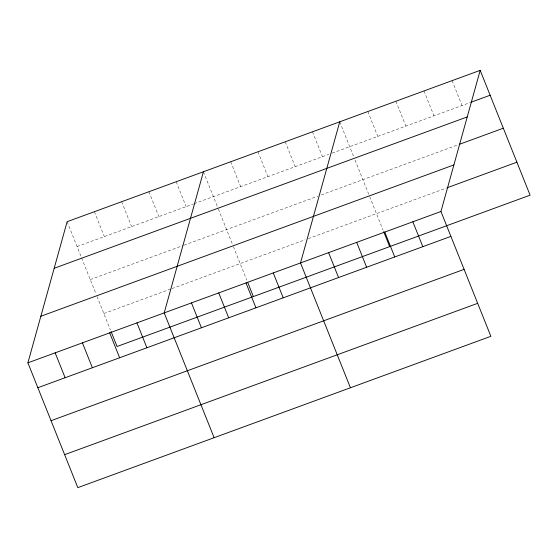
<?xml version="1.0" encoding="UTF-8"?>
<svg xmlns="http://www.w3.org/2000/svg" width="558" height="558" viewBox="0 0 558 558"><rect width="100%" height="100%" fill="white"/><g stroke="black" fill="none" stroke-linecap="round" stroke-linejoin="round"><path stroke-width="0.42" stroke-dasharray="2.79 2.09" d="M77.081 246.58L193.347 203.984M194.149 203.691L328.85 154.336M332.059 153.157L470.073 102.595M90.27 279.558L183.282 245.478M184.084 245.185L317.983 196.123M321.192 194.951L458.383 144.682M103.865 313.533L171.215 288.856M172.017 288.563L305.114 239.794M308.323 238.615L446.288 188.067M452.092 80.645L462.045 105.532M424.003 90.933L433.957 115.827M395.915 101.228L405.868 126.115M367.827 111.516L377.78 136.403M339.745 121.811L353.779 156.903M355.034 160.041L368.712 194.233M369.682 196.66L383.067 230.133M312.48 131.8L322.433 156.686M285.222 141.788L295.175 166.675M257.956 151.776L267.91 176.663M230.698 161.764L240.651 186.651M203.433 171.752L218.101 208.413M218.415 209.201L232.728 244.983M233.377 246.601L246.762 280.074M176.175 181.741L186.128 206.627M148.916 191.729L158.87 216.616M121.651 201.717L131.604 226.604M94.393 211.705L104.346 236.592M67.127 221.693L96.095 294.115M97.071 296.542L110.456 330.022"/><path stroke-width="0.84" d="M480.18 70.357L440.946 211.496L490.873 336.307L77.82 487.643L27.9 362.833L67.127 221.693L480.18 70.357L530.1 195.167L117.054 346.504L111.084 331.591M203.433 171.752L164.205 312.892L214.126 437.702M339.745 121.811L300.511 262.951L350.431 387.761M470.875 102.295L490.133 95.244M54.182 268.272L467.234 116.929M459.185 144.389L503.323 128.214M40.846 316.253L453.891 164.917M447.091 187.774L516.91 162.19M27.9 362.833L440.946 211.496M37.853 387.719L450.906 236.383M51.043 420.697L464.096 269.354M64.63 454.672L477.683 303.329M412.864 221.784L422.818 246.671M384.776 232.072L394.729 256.966M383.695 231.703L389.665 246.622M356.688 242.367L366.641 267.254M328.599 252.655L338.553 277.542M273.253 272.939L283.206 297.826M247.703 282.432L253.36 296.563M245.987 282.927L255.941 307.814M218.729 292.915L228.682 317.802M191.471 302.903L201.424 327.79M136.947 322.88L146.9 347.767M109.682 332.868L119.635 357.755M82.424 342.856L92.377 367.743M55.158 352.844L65.119 377.731"/></g></svg>
